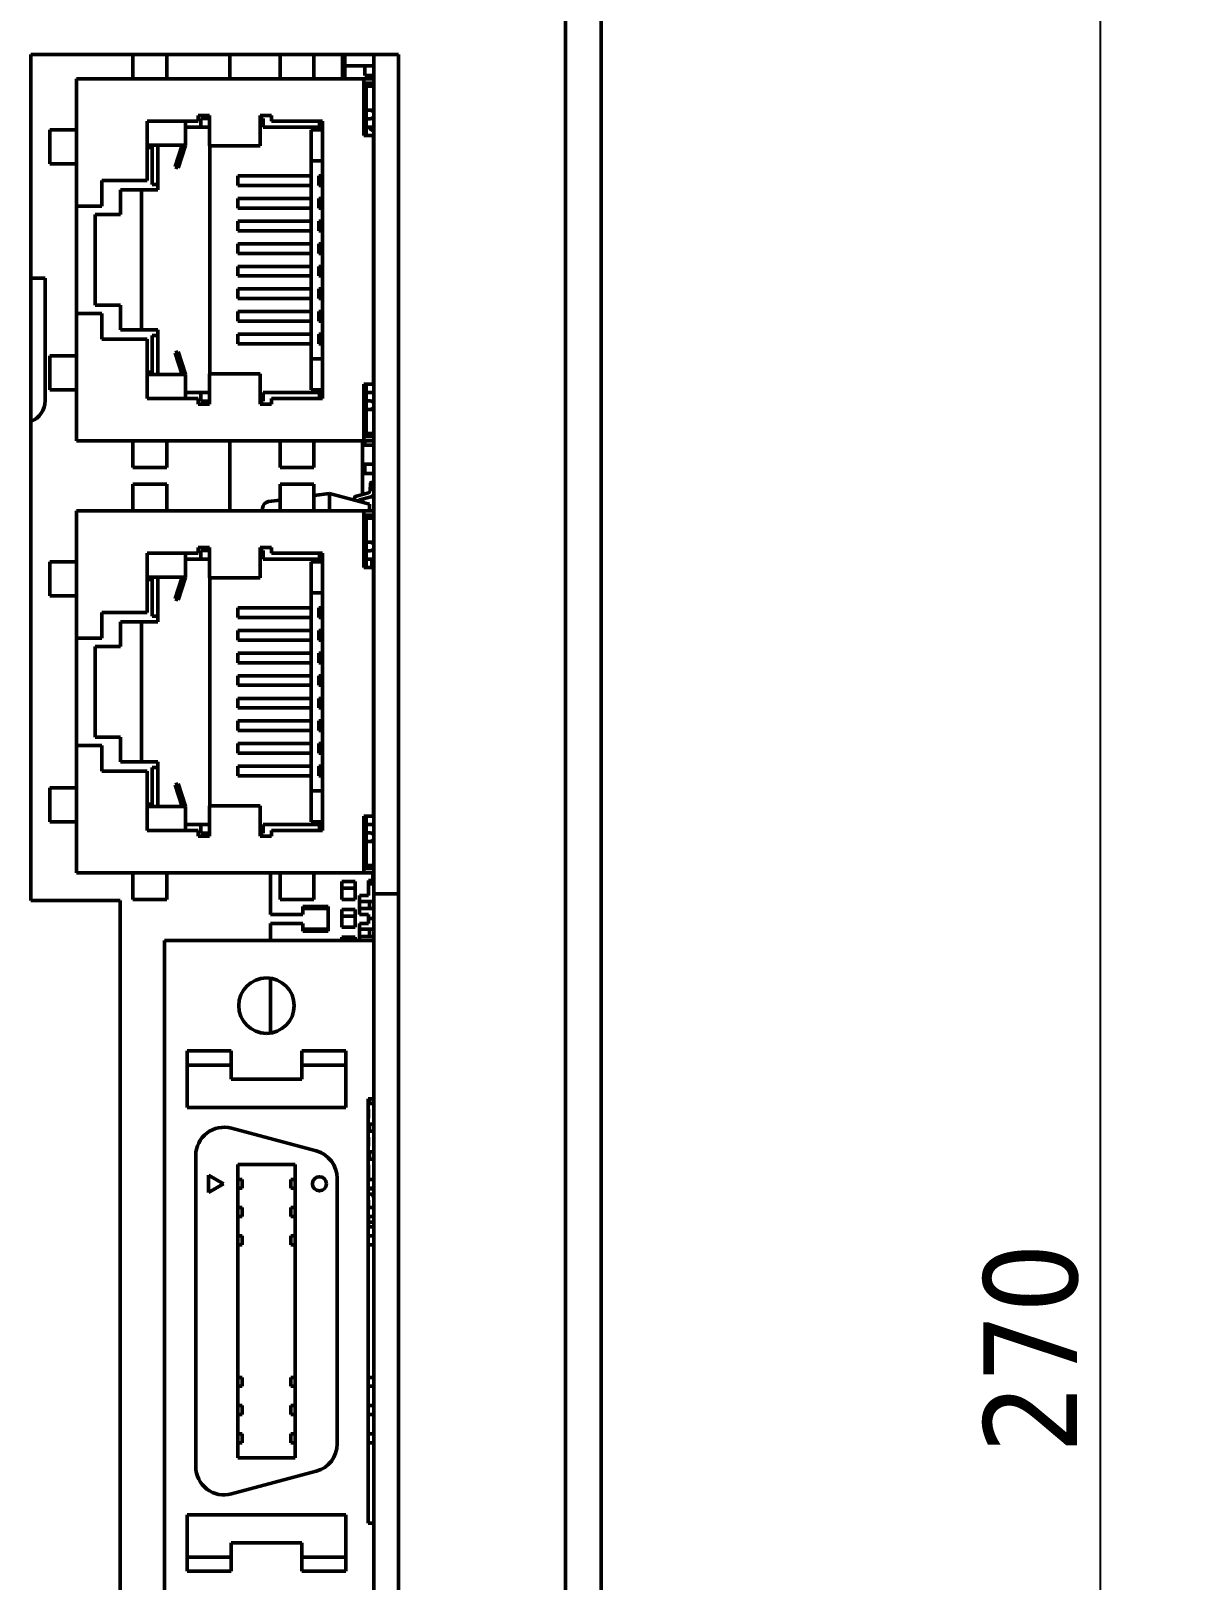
# Model space of a CAD drawing. Header units: millimetres. Extents: x 2121 to 4904, y 892 to 1933.
# Drawn here: x 2433.6 to 2511.3, y 1474.2 to 1578.5 of the extents above; entities that cross this region are included whole.
import ezdxf

# ---------------------------------------------------------------- set-up
doc = ezdxf.new("R2010")
doc.units = ezdxf.units.MM
doc.header["$LTSCALE"] = 1.8
doc.layers.add('외형선(ISO)', color=7, linetype='Continuous', lineweight=50)
doc.layers.add('치수(ISO)', color=7, linetype='Continuous', lineweight=25)
doc.styles.add('주 텍스트 (ISO)', font='')
doc.styles.get('주 텍스트 (ISO)').set_extended_font_data('Tahoma')
doc.dimstyles.new('기본값 (ISO)', dxfattribs={"dimscale": 1.8, "dimtxt": 3.5, "dimasz": 2.5, "dimexe": 3.175, "dimexo": 0, "dimgap": 0.762, "dimtad": 1, "dimrnd": 1e-08, "dimzin": 0, "dimtxsty": '주 텍스트 (ISO)', "dimcen": 0.09, "dimdle": 10, "dimclrd": 256, "dimclre": 256, "dimclrt": 256, "dimazin": 0, "dimtfac": 1.001486, "dimtmove": 0, "dimatfit": 3, "dimfxl": 1, "dimtolj": 1, "dimtzin": 0, "dimlwd": -1, "dimlwe": -1, "dimarcsym": 0})

# ---------------------------------------------------------------- blocks, each defined once
blk = doc.blocks.new('*D720')
at = {"layer": 'Defpoints', "color": 0}
for p in [(2453.26, 1692.28), (2453.26, 1287.28), (2505.62, 1287.28)]:
    blk.add_point(p, dxfattribs=at)
at = {"layer": '치수(ISO)', "color": 7}
for p, q in [((2453.26, 1692.28), (2511.33, 1692.28)), ((2505.62, 1687.78), (2505.62, 1291.78)), ((2453.26, 1287.28), (2511.33, 1287.28))]:
    blk.add_line(p, q, dxfattribs=at)
for points in [[(2506.37, 1687.78), (2504.87, 1687.78), (2505.62, 1692.28)], [(2504.87, 1291.78), (2506.37, 1291.78), (2505.62, 1287.28)]]:
    blk.add_solid(points, dxfattribs=at)
at = {"layer": '치수(ISO)', "color": 7, "insert": (2500.97, 1489.78), "char_height": 6.3, "attachment_point": 5, "rotation": 90, "style": '주 텍스트 (ISO)'}
blk.add_mtext('\\A1;270', dxfattribs=at)

msp = doc.modelspace()

# ---------------------------------------------------------------- linework, layer by layer
at = {"layer": '외형선(ISO)', "color": 7}
for p, q in [((2469.609, 1667.533), (2469.609, 1369.783)), ((2472.009, 1667.533), (2472.009, 1369.783)), ((2433.609, 1519.933), (2433.609, 1576.933)), ((2433.609, 1576.933), (2458.359, 1576.933)), ((2440.478, 1576.933), (2440.478, 1576.481)), ((2442.764, 1576.933), (2442.764, 1576.481)), ((2446.994, 1575.283), (2446.994, 1576.933)), ((2450.384, 1576.933), (2450.384, 1576.481)), ((2452.67, 1576.933), (2452.67, 1576.481)), ((2454.594, 1576.933), (2454.594, 1575.283)), ((2454.744, 1576.558), (2454.744, 1576.933)), ((2456.709, 1576.933), (2456.709, 1521.883)), ((2458.359, 1576.933), (2458.359, 1417.933)), ((2440.478, 1576.481), (2440.478, 1575.738)), ((2440.478, 1575.283), (2440.478, 1575.738)), ((2442.764, 1576.481), (2442.764, 1575.738)), ((2442.764, 1575.283), (2442.764, 1575.738)), ((2450.384, 1576.481), (2450.384, 1575.738)), ((2450.384, 1575.283), (2450.384, 1575.738)), ((2452.67, 1576.481), (2452.67, 1575.738)), ((2452.67, 1575.283), (2452.67, 1575.738)), ((2454.744, 1576.168), (2454.744, 1576.558)), ((2456.094, 1576.168), (2454.744, 1576.168)), ((2454.744, 1575.283), (2454.744, 1576.168)), ((2456.094, 1576.168), (2456.709, 1576.168)), ((2456.094, 1576.168), (2456.094, 1576.168)), ((2456.094, 1575.508), (2456.094, 1576.168)), ((2436.668, 1575.283), (2456.023, 1575.283)), ((2436.668, 1566.71), (2436.668, 1575.283)), ((2456.023, 1575.283), (2456.709, 1575.283)), ((2456.023, 1575.283), (2456.023, 1571.473)), ((2456.023, 1574.989), (2456.709, 1574.989)), ((2456.023, 1574.902), (2456.176, 1574.902)), ((2456.094, 1575.508), (2456.709, 1575.508)), ((2456.176, 1574.902), (2456.176, 1572.025)), ((2456.709, 1574.787), (2456.176, 1574.787)), ((2456.416, 1574.989), (2456.416, 1574.787)), ((2456.694, 1575.508), (2456.694, 1575.283)), ((2444.86, 1572.806), (2444.86, 1572.425)), ((2445.622, 1572.806), (2444.86, 1572.806)), ((2445.622, 1572.616), (2445.05, 1572.616)), ((2445.05, 1572.616), (2445.05, 1572.025)), ((2445.622, 1572.425), (2445.622, 1572.806)), ((2449.051, 1572.425), (2449.051, 1572.806)), ((2449.813, 1572.806), (2449.051, 1572.806)), ((2449.241, 1572.616), (2449.051, 1572.616)), ((2449.241, 1572.025), (2449.241, 1572.616)), ((2449.813, 1572.425), (2449.813, 1572.806)), ((2456.461, 1573.168), (2456.176, 1573.168)), ((2456.176, 1572.597), (2456.461, 1572.597)), ((2456.709, 1573.168), (2456.461, 1573.168)), ((2435.47, 1571.854), (2434.878, 1571.854)), ((2434.878, 1569.568), (2434.878, 1571.854)), ((2436.213, 1571.854), (2435.47, 1571.854)), ((2436.213, 1571.854), (2436.668, 1571.854)), ((2441.431, 1572.425), (2441.431, 1568.425)), ((2444.86, 1572.425), (2441.431, 1572.425)), ((2444.022, 1572.025), (2444.022, 1572.425)), ((2445.05, 1572.025), (2444.022, 1572.025)), ((2444.022, 1570.806), (2444.022, 1572.025)), ((2445.622, 1572.025), (2445.05, 1572.025)), ((2445.622, 1572.425), (2445.622, 1571.989)), ((2445.622, 1570.946), (2445.622, 1571.989)), ((2449.051, 1572.425), (2449.051, 1571.989)), ((2449.051, 1570.946), (2449.051, 1571.989)), ((2453.051, 1572.025), (2449.241, 1572.025)), ((2453.242, 1572.425), (2449.813, 1572.425)), ((2453.242, 1571.854), (2452.48, 1571.854)), ((2452.48, 1571.854), (2452.48, 1569.758)), ((2453.051, 1572.025), (2453.051, 1572.425)), ((2453.051, 1572.025), (2453.242, 1572.025)), ((2453.242, 1553.756), (2453.242, 1572.425)), ((2456.023, 1572.025), (2456.176, 1572.025)), ((2456.099, 1571.854), (2456.023, 1571.854)), ((2456.671, 1571.473), (2456.023, 1571.473)), ((2456.099, 1571.473), (2456.099, 1571.854)), ((2456.176, 1571.473), (2456.176, 1572.025)), ((2456.709, 1572.025), (2456.176, 1572.025)), ((2456.671, 1554.709), (2456.671, 1571.473)), ((2442.057, 1570.806), (2441.431, 1570.806)), ((2441.774, 1570.654), (2441.431, 1570.654)), ((2441.774, 1570.806), (2441.774, 1570.654)), ((2441.774, 1570.654), (2441.774, 1568.177)), ((2442.057, 1570.806), (2444.022, 1570.806)), ((2442.155, 1570.806), (2442.155, 1568.177)), ((2443.32, 1569.349), (2443.793, 1570.806)), ((2444.022, 1570.806), (2443.526, 1569.282)), ((2445.622, 1570.946), (2445.622, 1570.768)), ((2449.051, 1570.768), (2445.622, 1570.768)), ((2445.66, 1555.414), (2445.66, 1570.768)), ((2449.051, 1570.946), (2449.051, 1570.768)), ((2435.47, 1569.568), (2434.878, 1569.568)), ((2436.213, 1569.568), (2435.47, 1569.568)), ((2436.213, 1569.568), (2436.668, 1569.568)), ((2452.48, 1569.758), (2453.242, 1569.758)), ((2452.48, 1556.423), (2452.48, 1569.758)), ((2438.383, 1568.425), (2438.383, 1566.71)), ((2441.431, 1568.425), (2438.383, 1568.425)), ((2443.526, 1569.282), (2443.32, 1569.349)), ((2447.547, 1568.101), (2447.547, 1568.749)), ((2447.547, 1568.749), (2452.48, 1568.749)), ((2452.994, 1568.101), (2452.994, 1568.749)), ((2453.242, 1568.749), (2452.994, 1568.749)), ((2456.709, 1568.73), (2456.671, 1568.73)), ((2439.64, 1567.815), (2439.64, 1566.139)), ((2439.64, 1567.815), (2442.155, 1567.815)), ((2441.05, 1558.366), (2441.05, 1567.815)), ((2441.774, 1568.177), (2442.155, 1568.177)), ((2442.155, 1567.815), (2442.155, 1568.177)), ((2447.547, 1568.101), (2452.48, 1568.101)), ((2453.242, 1568.101), (2452.994, 1568.101)), ((2456.709, 1568.082), (2456.671, 1568.082)), ((2436.668, 1559.471), (2436.668, 1566.71)), ((2436.668, 1566.71), (2438.383, 1566.71)), ((2447.547, 1566.577), (2447.547, 1567.225)), ((2447.547, 1567.225), (2452.48, 1567.225)), ((2447.547, 1566.577), (2452.48, 1566.577)), ((2452.994, 1566.577), (2452.994, 1567.225)), ((2453.242, 1567.225), (2452.994, 1567.225)), ((2453.242, 1566.577), (2452.994, 1566.577)), ((2456.709, 1567.206), (2456.671, 1567.206)), ((2456.709, 1566.558), (2456.671, 1566.558)), ((2437.926, 1566.139), (2437.926, 1560.043)), ((2439.64, 1566.139), (2437.926, 1566.139)), ((2447.547, 1565.053), (2447.547, 1565.701)), ((2447.547, 1565.701), (2452.48, 1565.701)), ((2452.994, 1565.053), (2452.994, 1565.701)), ((2453.242, 1565.701), (2452.994, 1565.701)), ((2456.709, 1565.682), (2456.671, 1565.682)), ((2447.547, 1565.053), (2452.48, 1565.053)), ((2447.547, 1563.529), (2447.547, 1564.177)), ((2447.547, 1564.177), (2452.48, 1564.177)), ((2453.242, 1565.053), (2452.994, 1565.053)), ((2452.994, 1563.529), (2452.994, 1564.177)), ((2453.242, 1564.177), (2452.994, 1564.177)), ((2456.709, 1565.034), (2456.671, 1565.034)), ((2447.547, 1563.529), (2452.48, 1563.529)), ((2453.242, 1563.529), (2452.994, 1563.529)), ((2456.709, 1564.158), (2456.671, 1564.158)), ((2456.709, 1563.51), (2456.671, 1563.51)), ((2447.547, 1562.005), (2447.547, 1562.653)), ((2447.547, 1562.653), (2452.48, 1562.653)), ((2452.994, 1562.005), (2452.994, 1562.653)), ((2453.242, 1562.653), (2452.994, 1562.653)), ((2456.709, 1562.634), (2456.671, 1562.634)), ((2433.609, 1561.858), (2434.569, 1561.858)), ((2434.569, 1553.608), (2434.569, 1561.858)), ((2447.547, 1562.005), (2452.48, 1562.005)), ((2447.547, 1560.481), (2447.547, 1561.129)), ((2447.547, 1561.129), (2452.48, 1561.129)), ((2453.242, 1562.005), (2452.994, 1562.005)), ((2452.994, 1560.481), (2452.994, 1561.129)), ((2453.242, 1561.129), (2452.994, 1561.129)), ((2456.709, 1561.986), (2456.671, 1561.986)), ((2456.709, 1561.11), (2456.671, 1561.11)), ((2437.926, 1560.043), (2439.64, 1560.043)), ((2439.64, 1560.043), (2439.64, 1558.366)), ((2447.547, 1560.481), (2452.48, 1560.481)), ((2453.242, 1560.481), (2452.994, 1560.481)), ((2456.709, 1560.462), (2456.671, 1560.462)), ((2436.668, 1559.471), (2438.383, 1559.471)), ((2436.668, 1550.899), (2436.668, 1559.471)), ((2438.383, 1559.471), (2438.383, 1557.757)), ((2447.547, 1558.957), (2447.547, 1559.605)), ((2447.547, 1559.605), (2452.48, 1559.605)), ((2447.547, 1558.957), (2452.48, 1558.957)), ((2452.994, 1558.957), (2452.994, 1559.605)), ((2453.242, 1559.605), (2452.994, 1559.605)), ((2453.242, 1558.957), (2452.994, 1558.957)), ((2456.709, 1559.586), (2456.671, 1559.586)), ((2442.155, 1558.366), (2439.64, 1558.366)), ((2441.774, 1555.528), (2441.774, 1558.004)), ((2442.155, 1558.004), (2441.774, 1558.004)), ((2442.155, 1558.004), (2442.155, 1558.366)), ((2442.155, 1558.004), (2442.155, 1555.376)), ((2447.547, 1557.433), (2447.547, 1558.081)), ((2447.547, 1558.081), (2452.48, 1558.081)), ((2452.994, 1557.433), (2452.994, 1558.081)), ((2453.242, 1558.081), (2452.994, 1558.081)), ((2456.709, 1558.938), (2456.671, 1558.938)), ((2456.709, 1558.062), (2456.671, 1558.062)), ((2438.383, 1557.757), (2441.431, 1557.757)), ((2441.431, 1557.757), (2441.431, 1553.756)), ((2443.32, 1556.832), (2443.526, 1556.9)), ((2443.526, 1556.9), (2444.022, 1555.376)), ((2447.547, 1557.433), (2452.48, 1557.433)), ((2453.242, 1557.433), (2452.994, 1557.433)), ((2456.709, 1557.414), (2456.671, 1557.414)), ((2435.47, 1556.614), (2434.878, 1556.614)), ((2434.878, 1554.328), (2434.878, 1556.614)), ((2436.213, 1556.614), (2435.47, 1556.614)), ((2436.213, 1556.614), (2436.668, 1556.614)), ((2443.793, 1555.376), (2443.32, 1556.832)), ((2452.48, 1556.423), (2453.242, 1556.423)), ((2452.48, 1556.423), (2452.48, 1554.328)), ((2441.774, 1555.528), (2441.431, 1555.528)), ((2442.057, 1555.376), (2441.431, 1555.376)), ((2441.774, 1555.376), (2441.774, 1555.528)), ((2442.057, 1555.376), (2444.022, 1555.376)), ((2444.022, 1555.376), (2444.022, 1554.156)), ((2445.622, 1555.414), (2445.622, 1555.235)), ((2449.051, 1555.414), (2445.622, 1555.414)), ((2445.622, 1554.193), (2445.622, 1555.235)), ((2449.051, 1555.414), (2449.051, 1555.235)), ((2449.051, 1554.193), (2449.051, 1555.235)), ((2435.47, 1554.328), (2434.878, 1554.328)), ((2436.213, 1554.328), (2435.47, 1554.328)), ((2436.213, 1554.328), (2436.668, 1554.328)), ((2441.431, 1553.756), (2444.86, 1553.756)), ((2444.022, 1554.156), (2445.05, 1554.156)), ((2444.022, 1553.756), (2444.022, 1554.156)), ((2444.86, 1553.756), (2444.86, 1553.375)), ((2445.05, 1554.156), (2445.05, 1553.566)), ((2445.622, 1554.156), (2445.05, 1554.156)), ((2445.622, 1554.193), (2445.622, 1553.756)), ((2445.622, 1553.375), (2445.622, 1553.756)), ((2449.051, 1554.193), (2449.051, 1553.756)), ((2449.051, 1553.375), (2449.051, 1553.756)), ((2453.051, 1554.156), (2449.241, 1554.156)), ((2449.241, 1553.566), (2449.241, 1554.156)), ((2449.813, 1553.756), (2453.242, 1553.756)), ((2449.813, 1553.375), (2449.813, 1553.756)), ((2452.48, 1554.328), (2453.128, 1554.328)), ((2453.051, 1554.156), (2453.128, 1554.156)), ((2453.051, 1553.756), (2453.051, 1554.156)), ((2453.128, 1554.328), (2453.128, 1553.756)), ((2456.023, 1550.899), (2456.023, 1554.709)), ((2456.671, 1554.709), (2456.023, 1554.709)), ((2456.023, 1554.328), (2456.099, 1554.328)), ((2456.023, 1554.156), (2456.176, 1554.156)), ((2456.099, 1554.328), (2456.099, 1554.709)), ((2456.176, 1554.156), (2456.176, 1554.709)), ((2456.176, 1554.156), (2456.176, 1551.28)), ((2456.709, 1554.156), (2456.176, 1554.156)), ((2444.86, 1553.375), (2445.622, 1553.375)), ((2445.05, 1553.566), (2445.622, 1553.566)), ((2449.051, 1553.566), (2449.241, 1553.566)), ((2449.051, 1553.375), (2449.813, 1553.375)), ((2456.461, 1553.585), (2456.176, 1553.585)), ((2456.176, 1553.013), (2456.461, 1553.013)), ((2456.709, 1553.013), (2456.461, 1553.013)), ((2436.668, 1550.899), (2456.023, 1550.899)), ((2440.478, 1550.443), (2440.478, 1550.899)), ((2442.764, 1550.443), (2442.764, 1550.899)), ((2446.994, 1546.183), (2446.994, 1550.899)), ((2450.384, 1550.443), (2450.384, 1550.899)), ((2452.67, 1550.443), (2452.67, 1550.899)), ((2455.947, 1550.899), (2455.947, 1547.287)), ((2456.099, 1550.612), (2455.947, 1550.612)), ((2456.023, 1551.28), (2456.176, 1551.28)), ((2456.023, 1551.222), (2456.099, 1551.222)), ((2456.709, 1551.192), (2456.023, 1551.192)), ((2456.709, 1550.899), (2456.023, 1550.899)), ((2456.099, 1551.222), (2456.416, 1551.222)), ((2456.099, 1551.222), (2456.099, 1551.192)), ((2456.099, 1550.899), (2456.099, 1550.612)), ((2456.099, 1550.612), (2456.709, 1550.612)), ((2456.709, 1551.394), (2456.176, 1551.394)), ((2456.416, 1551.394), (2456.416, 1551.192)), ((2440.478, 1550.443), (2440.478, 1549.7)), ((2440.478, 1549.7), (2440.478, 1549.108)), ((2442.764, 1550.443), (2442.764, 1549.7)), ((2442.764, 1549.7), (2442.764, 1549.108)), ((2450.384, 1550.443), (2450.384, 1549.7)), ((2450.384, 1549.7), (2450.384, 1549.108)), ((2452.67, 1550.443), (2452.67, 1549.7)), ((2452.67, 1549.7), (2452.67, 1549.108)), ((2442.764, 1549.108), (2440.478, 1549.108)), ((2452.67, 1549.108), (2450.384, 1549.108)), ((2455.947, 1549.317), (2456.099, 1549.317)), ((2456.099, 1548.707), (2455.947, 1548.707)), ((2456.099, 1549.317), (2456.709, 1549.317)), ((2456.099, 1549.317), (2456.099, 1548.707)), ((2456.099, 1548.707), (2456.709, 1548.707)), ((2440.478, 1547.973), (2440.478, 1547.381)), ((2442.764, 1547.973), (2440.478, 1547.973)), ((2442.764, 1547.973), (2442.764, 1547.381)), ((2450.384, 1547.973), (2450.384, 1547.381)), ((2452.67, 1547.973), (2450.384, 1547.973)), ((2452.67, 1547.973), (2452.67, 1547.381)), ((2456.483, 1548.074), (2456.449, 1547.529)), ((2456.709, 1548.088), (2456.498, 1548.088)), ((2440.478, 1547.381), (2440.478, 1546.638)), ((2440.478, 1546.183), (2440.478, 1546.638)), ((2442.764, 1547.381), (2442.764, 1546.638)), ((2442.764, 1546.183), (2442.764, 1546.638)), ((2449.6, 1546.804), (2450.384, 1546.908)), ((2450.384, 1547.381), (2450.384, 1546.638)), ((2450.384, 1546.183), (2450.384, 1546.638)), ((2452.67, 1547.381), (2452.67, 1546.638)), ((2452.67, 1547.209), (2453.709, 1547.345)), ((2452.67, 1546.183), (2452.67, 1546.638)), ((2453.709, 1546.183), (2453.709, 1547.345)), ((2456.409, 1546.622), (2453.709, 1547.345)), ((2456.339, 1547.393), (2455.543, 1547.178)), ((2455.732, 1546.919), (2456.521, 1547.132)), ((2455.947, 1546.977), (2455.947, 1546.746)), ((2456.409, 1546.183), (2456.409, 1546.622)), ((2436.668, 1546.183), (2456.023, 1546.183)), ((2436.668, 1537.61), (2436.668, 1546.183)), ((2449.209, 1546.183), (2449.209, 1546.358)), ((2456.023, 1546.183), (2456.709, 1546.183)), ((2456.023, 1546.183), (2456.023, 1542.373)), ((2456.023, 1545.889), (2456.709, 1545.889)), ((2456.023, 1545.802), (2456.176, 1545.802)), ((2456.176, 1545.802), (2456.176, 1542.925)), ((2456.709, 1545.687), (2456.176, 1545.687)), ((2456.409, 1545.687), (2456.409, 1545.889)), ((2456.416, 1545.889), (2456.416, 1545.687)), ((2441.431, 1543.325), (2441.431, 1539.325)), ((2444.86, 1543.325), (2441.431, 1543.325)), ((2444.022, 1542.925), (2444.022, 1543.325)), ((2444.86, 1543.706), (2444.86, 1543.325)), ((2445.622, 1543.706), (2444.86, 1543.706)), ((2445.622, 1543.516), (2445.05, 1543.516)), ((2445.05, 1543.516), (2445.05, 1542.925)), ((2445.622, 1543.325), (2445.622, 1543.706)), ((2445.622, 1543.325), (2445.622, 1542.889)), ((2449.051, 1543.325), (2449.051, 1543.706)), ((2449.813, 1543.706), (2449.051, 1543.706)), ((2449.241, 1543.516), (2449.051, 1543.516)), ((2449.051, 1543.325), (2449.051, 1542.889)), ((2449.241, 1542.925), (2449.241, 1543.516)), ((2449.813, 1543.325), (2449.813, 1543.706)), ((2453.242, 1543.325), (2449.813, 1543.325)), ((2453.051, 1542.925), (2453.051, 1543.325)), ((2453.242, 1524.656), (2453.242, 1543.325)), ((2456.461, 1544.068), (2456.176, 1544.068)), ((2456.176, 1543.497), (2456.461, 1543.497)), ((2456.709, 1544.068), (2456.461, 1544.068)), ((2435.47, 1542.754), (2434.878, 1542.754)), ((2434.878, 1540.468), (2434.878, 1542.754)), ((2436.213, 1542.754), (2435.47, 1542.754)), ((2436.213, 1542.754), (2436.668, 1542.754)), ((2445.05, 1542.925), (2444.022, 1542.925)), ((2444.022, 1541.706), (2444.022, 1542.925)), ((2445.622, 1542.925), (2445.05, 1542.925)), ((2445.622, 1541.846), (2445.622, 1542.889)), ((2449.051, 1541.846), (2449.051, 1542.889)), ((2453.051, 1542.925), (2449.241, 1542.925)), ((2453.242, 1542.754), (2452.48, 1542.754)), ((2452.48, 1542.754), (2452.48, 1540.658)), ((2453.051, 1542.925), (2453.242, 1542.925)), ((2456.023, 1542.925), (2456.176, 1542.925)), ((2456.099, 1542.754), (2456.023, 1542.754)), ((2456.671, 1542.373), (2456.023, 1542.373)), ((2456.099, 1542.373), (2456.099, 1542.754)), ((2456.176, 1542.373), (2456.176, 1542.925)), ((2456.709, 1542.925), (2456.176, 1542.925)), ((2456.559, 1542.925), (2456.559, 1542.373)), ((2456.671, 1525.609), (2456.671, 1542.373)), ((2442.057, 1541.706), (2441.431, 1541.706)), ((2441.774, 1541.554), (2441.431, 1541.554)), ((2441.774, 1541.706), (2441.774, 1541.554)), ((2441.774, 1541.554), (2441.774, 1539.077)), ((2442.057, 1541.706), (2444.022, 1541.706)), ((2442.155, 1541.706), (2442.155, 1539.077)), ((2443.32, 1540.249), (2443.793, 1541.706)), ((2444.022, 1541.706), (2443.526, 1540.182)), ((2445.622, 1541.846), (2445.622, 1541.668)), ((2449.051, 1541.668), (2445.622, 1541.668)), ((2445.66, 1526.314), (2445.66, 1541.668)), ((2449.051, 1541.846), (2449.051, 1541.668)), ((2456.671, 1542.238), (2456.709, 1542.238)), ((2435.47, 1540.468), (2434.878, 1540.468)), ((2436.213, 1540.468), (2435.47, 1540.468)), ((2436.213, 1540.468), (2436.668, 1540.468)), ((2443.526, 1540.182), (2443.32, 1540.249)), ((2452.48, 1540.658), (2453.242, 1540.658)), ((2452.48, 1527.323), (2452.48, 1540.658)), ((2456.671, 1541.023), (2456.709, 1541.023)), ((2456.671, 1540.333), (2456.709, 1540.333)), ((2438.383, 1539.325), (2438.383, 1537.61)), ((2441.431, 1539.325), (2438.383, 1539.325)), ((2447.547, 1539.001), (2447.547, 1539.649)), ((2447.547, 1539.649), (2452.48, 1539.649)), ((2452.994, 1539.001), (2452.994, 1539.649)), ((2453.242, 1539.649), (2452.994, 1539.649)), ((2456.709, 1539.63), (2456.671, 1539.63)), ((2439.64, 1538.715), (2439.64, 1537.039)), ((2439.64, 1538.715), (2442.155, 1538.715)), ((2441.05, 1529.266), (2441.05, 1538.715)), ((2441.774, 1539.077), (2442.155, 1539.077)), ((2442.155, 1538.715), (2442.155, 1539.077)), ((2447.547, 1539.001), (2452.48, 1539.001)), ((2447.547, 1537.477), (2447.547, 1538.125)), ((2447.547, 1538.125), (2452.48, 1538.125)), ((2453.242, 1539.001), (2452.994, 1539.001)), ((2452.994, 1537.477), (2452.994, 1538.125)), ((2453.242, 1538.125), (2452.994, 1538.125)), ((2456.709, 1538.982), (2456.671, 1538.982)), ((2456.671, 1538.428), (2456.709, 1538.428)), ((2456.709, 1538.106), (2456.671, 1538.106)), ((2436.668, 1530.371), (2436.668, 1537.61)), ((2436.668, 1537.61), (2438.383, 1537.61)), ((2437.926, 1537.039), (2437.926, 1530.943)), ((2439.64, 1537.039), (2437.926, 1537.039)), ((2447.547, 1537.477), (2452.48, 1537.477)), ((2453.242, 1537.477), (2452.994, 1537.477)), ((2456.709, 1537.458), (2456.671, 1537.458)), ((2456.671, 1537.213), (2456.709, 1537.213)), ((2447.547, 1535.953), (2447.547, 1536.601)), ((2447.547, 1536.601), (2452.48, 1536.601)), ((2452.994, 1535.953), (2452.994, 1536.601)), ((2453.242, 1536.601), (2452.994, 1536.601)), ((2456.709, 1536.582), (2456.671, 1536.582)), ((2447.547, 1535.953), (2452.48, 1535.953)), ((2447.547, 1534.429), (2447.547, 1535.077)), ((2447.547, 1535.077), (2452.48, 1535.077)), ((2453.242, 1535.953), (2452.994, 1535.953)), ((2452.994, 1534.429), (2452.994, 1535.077)), ((2453.242, 1535.077), (2452.994, 1535.077)), ((2456.709, 1535.934), (2456.671, 1535.934)), ((2456.671, 1535.308), (2456.709, 1535.308)), ((2456.709, 1535.058), (2456.671, 1535.058)), ((2447.547, 1534.429), (2452.48, 1534.429)), ((2453.242, 1534.429), (2452.994, 1534.429)), ((2456.709, 1534.41), (2456.671, 1534.41)), ((2447.547, 1532.905), (2447.547, 1533.553)), ((2447.547, 1533.553), (2452.48, 1533.553)), ((2447.547, 1532.905), (2452.48, 1532.905)), ((2452.994, 1532.905), (2452.994, 1533.553)), ((2453.242, 1533.553), (2452.994, 1533.553)), ((2453.242, 1532.905), (2452.994, 1532.905)), ((2456.709, 1533.534), (2456.671, 1533.534)), ((2456.709, 1532.886), (2456.671, 1532.886)), ((2447.547, 1531.381), (2447.547, 1532.029)), ((2447.547, 1532.029), (2452.48, 1532.029)), ((2452.994, 1531.381), (2452.994, 1532.029)), ((2453.242, 1532.029), (2452.994, 1532.029)), ((2456.671, 1532.713), (2456.709, 1532.713)), ((2456.709, 1532.01), (2456.671, 1532.01)), ((2437.926, 1530.943), (2439.64, 1530.943)), ((2439.64, 1530.943), (2439.64, 1529.266)), ((2447.547, 1531.381), (2452.48, 1531.381)), ((2453.242, 1531.381), (2452.994, 1531.381)), ((2456.709, 1531.362), (2456.671, 1531.362)), ((2456.671, 1530.808), (2456.709, 1530.808)), ((2436.668, 1530.371), (2438.383, 1530.371)), ((2436.668, 1521.799), (2436.668, 1530.371)), ((2438.383, 1530.371), (2438.383, 1528.657)), ((2447.547, 1529.857), (2447.547, 1530.505)), ((2447.547, 1530.505), (2452.48, 1530.505)), ((2447.547, 1529.857), (2452.48, 1529.857)), ((2452.994, 1529.857), (2452.994, 1530.505)), ((2453.242, 1530.505), (2452.994, 1530.505)), ((2453.242, 1529.857), (2452.994, 1529.857)), ((2456.709, 1530.486), (2456.671, 1530.486)), ((2456.709, 1529.838), (2456.671, 1529.838)), ((2442.155, 1529.266), (2439.64, 1529.266)), ((2441.774, 1526.428), (2441.774, 1528.904)), ((2442.155, 1528.904), (2441.774, 1528.904)), ((2442.155, 1528.904), (2442.155, 1529.266)), ((2442.155, 1528.904), (2442.155, 1526.276)), ((2447.547, 1528.333), (2447.547, 1528.981)), ((2447.547, 1528.981), (2452.48, 1528.981)), ((2452.994, 1528.333), (2452.994, 1528.981)), ((2453.242, 1528.981), (2452.994, 1528.981)), ((2456.709, 1528.962), (2456.671, 1528.962)), ((2438.383, 1528.657), (2441.431, 1528.657)), ((2441.431, 1528.657), (2441.431, 1524.656)), ((2443.32, 1527.732), (2443.526, 1527.8)), ((2443.793, 1526.276), (2443.32, 1527.732)), ((2443.526, 1527.8), (2444.022, 1526.276)), ((2447.547, 1528.333), (2452.48, 1528.333)), ((2453.242, 1528.333), (2452.994, 1528.333)), ((2456.709, 1528.314), (2456.671, 1528.314)), ((2435.47, 1527.514), (2434.878, 1527.514)), ((2434.878, 1525.228), (2434.878, 1527.514)), ((2436.213, 1527.514), (2435.47, 1527.514)), ((2436.213, 1527.514), (2436.668, 1527.514)), ((2452.48, 1527.323), (2453.242, 1527.323)), ((2452.48, 1527.323), (2452.48, 1525.228)), ((2441.774, 1526.428), (2441.431, 1526.428)), ((2442.057, 1526.276), (2441.431, 1526.276)), ((2441.774, 1526.276), (2441.774, 1526.428)), ((2442.057, 1526.276), (2444.022, 1526.276)), ((2444.022, 1526.276), (2444.022, 1525.056)), ((2445.622, 1526.314), (2445.622, 1526.135)), ((2449.051, 1526.314), (2445.622, 1526.314)), ((2445.622, 1525.093), (2445.622, 1526.135)), ((2449.051, 1526.314), (2449.051, 1526.135)), ((2449.051, 1525.093), (2449.051, 1526.135)), ((2456.023, 1521.799), (2456.023, 1525.609)), ((2456.671, 1525.609), (2456.023, 1525.609)), ((2456.099, 1525.228), (2456.099, 1525.609)), ((2456.176, 1525.056), (2456.176, 1525.609)), ((2435.47, 1525.228), (2434.878, 1525.228)), ((2436.213, 1525.228), (2435.47, 1525.228)), ((2436.213, 1525.228), (2436.668, 1525.228)), ((2441.431, 1524.656), (2444.86, 1524.656)), ((2444.022, 1525.056), (2445.05, 1525.056)), ((2444.022, 1524.656), (2444.022, 1525.056)), ((2444.86, 1524.656), (2444.86, 1524.275)), ((2445.05, 1525.056), (2445.05, 1524.466)), ((2445.622, 1525.056), (2445.05, 1525.056)), ((2445.622, 1525.093), (2445.622, 1524.656)), ((2445.622, 1524.275), (2445.622, 1524.656)), ((2449.051, 1525.093), (2449.051, 1524.656)), ((2449.051, 1524.275), (2449.051, 1524.656)), ((2453.051, 1525.056), (2449.241, 1525.056)), ((2449.241, 1524.466), (2449.241, 1525.056)), ((2449.813, 1524.656), (2453.242, 1524.656)), ((2449.813, 1524.275), (2449.813, 1524.656)), ((2452.48, 1525.228), (2453.128, 1525.228)), ((2453.051, 1525.056), (2453.128, 1525.056)), ((2453.051, 1524.656), (2453.051, 1525.056)), ((2453.128, 1525.228), (2453.128, 1524.656)), ((2456.023, 1525.228), (2456.099, 1525.228)), ((2456.023, 1525.056), (2456.176, 1525.056)), ((2456.176, 1525.056), (2456.176, 1522.18)), ((2456.709, 1525.056), (2456.176, 1525.056)), ((2444.86, 1524.275), (2445.622, 1524.275)), ((2445.05, 1524.466), (2445.622, 1524.466)), ((2449.051, 1524.466), (2449.241, 1524.466)), ((2449.051, 1524.275), (2449.813, 1524.275)), ((2456.461, 1524.485), (2456.176, 1524.485)), ((2456.176, 1523.913), (2456.461, 1523.913)), ((2456.709, 1523.913), (2456.461, 1523.913)), ((2436.668, 1521.799), (2456.023, 1521.799)), ((2440.478, 1521.343), (2440.478, 1521.799)), ((2442.764, 1521.343), (2442.764, 1521.799)), ((2449.734, 1518.995), (2449.734, 1521.799)), ((2450.384, 1521.343), (2450.384, 1521.799)), ((2452.67, 1521.343), (2452.67, 1521.799)), ((2456.023, 1522.18), (2456.176, 1522.18)), ((2456.05, 1522.092), (2456.023, 1522.119)), ((2456.709, 1522.092), (2456.023, 1522.092)), ((2456.709, 1521.799), (2456.023, 1521.799)), ((2456.709, 1522.294), (2456.176, 1522.294)), ((2456.176, 1522.213), (2456.259, 1522.213)), ((2456.259, 1522.092), (2456.259, 1522.213)), ((2456.259, 1522.213), (2456.409, 1522.213)), ((2456.416, 1522.294), (2456.416, 1522.092)), ((2456.634, 1521.283), (2456.634, 1521.799)), ((2456.709, 1520.383), (2456.709, 1521.883)), ((2440.478, 1521.343), (2440.478, 1520.6)), ((2440.478, 1520.6), (2440.478, 1520.008)), ((2442.764, 1521.343), (2442.764, 1520.6)), ((2442.764, 1520.6), (2442.764, 1520.008)), ((2450.384, 1521.343), (2450.384, 1520.6)), ((2450.384, 1520.6), (2450.384, 1520.008)), ((2452.67, 1521.343), (2452.67, 1520.6)), ((2452.67, 1520.6), (2452.67, 1520.008)), ((2454.534, 1521.208), (2454.534, 1520.008)), ((2455.434, 1521.208), (2454.534, 1521.208)), ((2454.534, 1520.758), (2455.434, 1520.758)), ((2455.434, 1521.208), (2455.434, 1520.008)), ((2456.334, 1520.27), (2456.334, 1521.283)), ((2456.634, 1521.283), (2456.334, 1521.283)), ((2456.334, 1521.073), (2456.709, 1521.073)), ((2456.694, 1521.058), (2456.334, 1521.058)), ((2456.694, 1521.058), (2456.694, 1520.608)), ((2456.694, 1520.608), (2456.694, 1519.873)), ((2456.709, 1520.383), (2456.709, 1518.883)), ((2456.709, 1520.383), (2458.359, 1520.383)), ((2439.609, 1519.933), (2433.609, 1519.933)), ((2439.609, 1417.933), (2439.609, 1519.933)), ((2442.764, 1520.008), (2440.478, 1520.008)), ((2452.67, 1520.008), (2450.384, 1520.008)), ((2451.909, 1519.52), (2451.909, 1518.995)), ((2453.634, 1519.52), (2451.909, 1519.52)), ((2453.184, 1519.445), (2451.909, 1519.445)), ((2453.634, 1519.393), (2451.909, 1519.393)), ((2453.184, 1519.464), (2453.184, 1519.445)), ((2453.184, 1519.464), (2453.634, 1519.464)), ((2453.634, 1519.52), (2453.634, 1517.87)), ((2455.434, 1520.008), (2454.534, 1520.008)), ((2454.534, 1519.333), (2454.534, 1518.133)), ((2455.434, 1519.333), (2454.534, 1519.333)), ((2455.434, 1519.333), (2455.434, 1518.133)), ((2456.334, 1520.27), (2455.734, 1520.27)), ((2455.734, 1520.27), (2455.734, 1518.995)), ((2456.409, 1519.873), (2455.734, 1519.873)), ((2456.409, 1519.393), (2455.734, 1519.393)), ((2456.409, 1519.393), (2456.409, 1519.873)), ((2456.709, 1519.873), (2456.409, 1519.873)), ((2456.709, 1519.393), (2456.409, 1519.393)), ((2456.694, 1519.393), (2456.694, 1518.733)), ((2449.734, 1518.995), (2451.909, 1518.995)), ((2449.734, 1518.395), (2451.909, 1518.395)), ((2449.734, 1517.233), (2449.734, 1518.395)), ((2451.909, 1518.395), (2451.909, 1517.87)), ((2454.534, 1518.883), (2455.434, 1518.883)), ((2455.734, 1518.995), (2456.334, 1518.995)), ((2455.734, 1518.395), (2455.734, 1517.233)), ((2456.334, 1518.395), (2455.734, 1518.395)), ((2456.334, 1518.395), (2456.334, 1518.995)), ((2456.334, 1518.733), (2456.694, 1518.733)), ((2456.709, 1519.108), (2456.694, 1519.108)), ((2456.694, 1518.733), (2456.694, 1517.998)), ((2456.709, 1517.233), (2456.709, 1518.883)), ((2451.402, 1517.233), (2442.612, 1517.233)), ((2442.612, 1517.233), (2442.612, 1467.322)), ((2456.709, 1517.233), (2451.402, 1517.233)), ((2453.634, 1517.998), (2451.909, 1517.998)), ((2453.634, 1517.945), (2451.909, 1517.945)), ((2453.634, 1517.87), (2451.909, 1517.87)), ((2455.434, 1518.133), (2454.534, 1518.133)), ((2454.534, 1517.458), (2454.534, 1517.233)), ((2455.434, 1517.458), (2454.534, 1517.458)), ((2455.434, 1517.458), (2455.434, 1517.233)), ((2456.409, 1517.998), (2455.734, 1517.998)), ((2456.409, 1517.518), (2455.734, 1517.518)), ((2456.409, 1517.518), (2456.409, 1517.998)), ((2456.709, 1517.998), (2456.409, 1517.998)), ((2456.709, 1517.518), (2456.409, 1517.518)), ((2456.694, 1517.518), (2456.694, 1517.233)), ((2456.709, 1506.565), (2456.709, 1517.233)), ((2449.734, 1511.003), (2449.734, 1514.699)), ((2444.136, 1509.803), (2447.089, 1509.803)), ((2444.136, 1508.851), (2444.136, 1509.803)), ((2447.089, 1508.851), (2447.089, 1509.803)), ((2451.851, 1509.803), (2451.851, 1508.851)), ((2451.851, 1509.803), (2454.804, 1509.803)), ((2454.804, 1508.851), (2454.804, 1509.803)), ((2447.089, 1508.851), (2444.136, 1508.851)), ((2444.136, 1505.993), (2444.136, 1508.851)), ((2447.089, 1507.898), (2447.089, 1508.851)), ((2447.089, 1507.898), (2451.851, 1507.898)), ((2454.804, 1508.851), (2451.851, 1508.851)), ((2451.851, 1508.851), (2451.851, 1507.898)), ((2454.804, 1505.993), (2454.804, 1508.851)), ((2454.804, 1505.993), (2444.136, 1505.993)), ((2456.328, 1477.99), (2456.328, 1506.565)), ((2456.328, 1506.565), (2456.709, 1506.565)), ((2456.409, 1506.268), (2456.328, 1506.268)), ((2456.328, 1505.87), (2456.334, 1505.87)), ((2456.334, 1505.27), (2456.334, 1505.87)), ((2456.409, 1506.268), (2456.409, 1506.565)), ((2456.709, 1506.268), (2456.409, 1506.268)), ((2456.709, 1477.99), (2456.709, 1506.565)), ((2456.334, 1505.27), (2456.328, 1505.27)), ((2456.409, 1504.873), (2456.328, 1504.873)), ((2456.409, 1504.393), (2456.409, 1504.873)), ((2456.709, 1504.873), (2456.409, 1504.873)), ((2447.106, 1504.595), (2452.821, 1503.064)), ((2456.409, 1504.393), (2456.328, 1504.393)), ((2456.328, 1503.995), (2456.334, 1503.995)), ((2456.334, 1503.395), (2456.334, 1503.995)), ((2456.709, 1504.393), (2456.409, 1504.393)), ((2444.708, 1495.135), (2444.708, 1502.755)), ((2456.334, 1503.395), (2456.328, 1503.395)), ((2456.409, 1502.998), (2456.328, 1502.998)), ((2456.409, 1502.518), (2456.409, 1502.998)), ((2456.709, 1502.998), (2456.409, 1502.998)), ((2447.538, 1482.398), (2447.538, 1502.157)), ((2447.538, 1502.157), (2451.402, 1502.157)), ((2451.402, 1502.157), (2451.402, 1482.398)), ((2456.409, 1502.518), (2456.328, 1502.518)), ((2456.328, 1502.12), (2456.334, 1502.12)), ((2456.334, 1501.149), (2456.334, 1502.12)), ((2456.709, 1502.518), (2456.409, 1502.518)), ((2445.567, 1501.427), (2445.567, 1500.272)), ((2445.567, 1501.427), (2446.567, 1500.85)), ((2446.567, 1500.85), (2445.567, 1500.272)), ((2447.538, 1501.149), (2447.837, 1501.149)), ((2447.837, 1500.551), (2447.538, 1500.551)), ((2447.837, 1501.149), (2447.837, 1500.551)), ((2451.103, 1500.551), (2451.103, 1501.149)), ((2451.103, 1501.149), (2451.402, 1501.149)), ((2451.402, 1500.551), (2451.103, 1500.551)), ((2454.233, 1501.223), (2454.233, 1495.135)), ((2456.709, 1501.149), (2456.328, 1501.149)), ((2456.328, 1500.551), (2456.709, 1500.551)), ((2456.634, 1500.508), (2456.634, 1500.551)), ((2456.634, 1500.508), (2456.328, 1500.508)), ((2456.409, 1500.178), (2456.328, 1500.178)), ((2456.334, 1499.728), (2456.334, 1499.244)), ((2447.538, 1499.244), (2447.837, 1499.244)), ((2447.837, 1498.646), (2447.538, 1498.646)), ((2447.837, 1499.244), (2447.837, 1498.646)), ((2451.103, 1498.646), (2451.103, 1499.244)), ((2451.103, 1499.244), (2451.402, 1499.244)), ((2451.402, 1498.646), (2451.103, 1498.646)), ((2456.709, 1499.244), (2456.328, 1499.244)), ((2456.709, 1498.646), (2456.328, 1498.646)), ((2456.334, 1498.646), (2456.334, 1498.258)), ((2456.334, 1498.258), (2456.709, 1498.258)), ((2456.334, 1498.258), (2456.334, 1497.958)), ((2456.334, 1497.958), (2456.709, 1497.958)), ((2447.538, 1497.339), (2447.837, 1497.339)), ((2447.837, 1496.741), (2447.538, 1496.741)), ((2447.837, 1497.339), (2447.837, 1496.741)), ((2451.103, 1496.741), (2451.103, 1497.339)), ((2451.103, 1497.339), (2451.402, 1497.339)), ((2451.402, 1496.741), (2451.103, 1496.741)), ((2456.709, 1497.339), (2456.328, 1497.339)), ((2456.328, 1496.741), (2456.709, 1496.741)), ((2444.708, 1481.8), (2444.708, 1495.135)), ((2454.233, 1495.135), (2454.233, 1483.331)), ((2447.538, 1487.814), (2447.837, 1487.814)), ((2447.837, 1487.216), (2447.538, 1487.216)), ((2447.837, 1487.814), (2447.837, 1487.216)), ((2451.103, 1487.216), (2451.103, 1487.814)), ((2451.103, 1487.814), (2451.402, 1487.814)), ((2451.402, 1487.216), (2451.103, 1487.216)), ((2456.709, 1487.814), (2456.328, 1487.814)), ((2456.328, 1487.216), (2456.709, 1487.216)), ((2447.837, 1485.909), (2447.538, 1485.909)), ((2447.837, 1485.311), (2447.837, 1485.909)), ((2451.103, 1485.909), (2451.103, 1485.311)), ((2451.402, 1485.909), (2451.103, 1485.909)), ((2456.328, 1485.909), (2456.709, 1485.909)), ((2447.538, 1485.311), (2447.837, 1485.311)), ((2451.103, 1485.311), (2451.402, 1485.311)), ((2456.328, 1485.311), (2456.709, 1485.311)), ((2447.837, 1484.004), (2447.538, 1484.004)), ((2447.837, 1483.406), (2447.837, 1484.004)), ((2451.103, 1484.004), (2451.103, 1483.406)), ((2451.402, 1484.004), (2451.103, 1484.004)), ((2456.328, 1484.004), (2456.709, 1484.004)), ((2447.538, 1483.406), (2447.837, 1483.406)), ((2451.103, 1483.406), (2451.402, 1483.406)), ((2456.709, 1483.406), (2456.328, 1483.406)), ((2451.402, 1482.398), (2447.538, 1482.398)), ((2452.821, 1481.491), (2447.106, 1479.96)), ((2444.136, 1478.561), (2454.804, 1478.561)), ((2444.136, 1475.704), (2444.136, 1478.561)), ((2454.804, 1475.704), (2454.804, 1478.561)), ((2456.709, 1477.99), (2456.328, 1477.99)), ((2456.709, 1467.322), (2456.709, 1477.99)), ((2447.089, 1475.704), (2447.089, 1476.656)), ((2451.851, 1476.656), (2447.089, 1476.656)), ((2451.851, 1476.656), (2451.851, 1475.704)), ((2444.136, 1475.704), (2447.089, 1475.704)), ((2444.136, 1474.751), (2444.136, 1475.704)), ((2447.089, 1475.704), (2447.089, 1474.751)), ((2451.851, 1475.704), (2451.851, 1474.751)), ((2451.851, 1475.704), (2454.804, 1475.704)), ((2454.804, 1474.751), (2454.804, 1475.704)), ((2447.089, 1474.751), (2444.136, 1474.751)), ((2454.804, 1474.751), (2451.851, 1474.751))]:
    msp.add_line(p, q, dxfattribs=at)
msp.add_circle((2453.04, 1500.85), 0.476, dxfattribs=at)
for centre, radius, start, end in [((2456.461, 1572.882), 0.286, 29.92643, 90), ((2456.461, 1572.882), 0.286, 270, 330.07357), ((2457.009, 1572.433), 0.75, 212.91539, 246.42182), ((2457.009, 1576.633), 5.25, 266.3076, 266.72417), ((2433.069, 1553.608), 1.5, 291.1002, 0), ((2456.461, 1553.299), 0.286, 29.92643, 90), ((2456.461, 1553.299), 0.286, 270, 330.07357), ((2456.3, 1547.538), 0.15, 285.10993, 356.5), ((2456.498, 1548.073), 0.015, 90, 176.5), ((2449.659, 1546.358), 0.45, 97.5, 180), ((2455.622, 1546.889), 0.3, 105.10993, 175.37501), ((2455.772, 1546.774), 0.15, 105.10993, 158.0669), ((2456.443, 1547.421), 0.3, 285.10993, 332.59346), ((2456.461, 1543.782), 0.286, 29.92643, 90), ((2456.461, 1543.782), 0.286, 270, 330.07357), ((2456.461, 1524.199), 0.286, 29.92643, 90), ((2456.461, 1524.199), 0.286, 270, 330.07357), ((2456.409, 1522.513), 0.3, 270, 271.26634), ((2449.47, 1512.851), 1.867, 90, 270), ((2449.47, 1512.851), 1.867, 270, 90), ((2446.613, 1502.755), 1.905, 75, 180), ((2452.328, 1501.223), 1.905, 0, 75), ((2456.259, 1499.728), 0.075, 0, 23.07392), ((2456.409, 1499.878), 0.3, 0, 90), ((2452.328, 1483.331), 1.905, 285, 0), ((2446.613, 1481.8), 1.905, 180, 285)]:
    msp.add_arc(centre, radius, start, end, dxfattribs=at)

# ---------------------------------------------------------------- dimensions: what is measured, and where the dimension line sits
at = {"layer": '치수(ISO)', "color": 7}
dim = msp.add_linear_dim(base=(2505.62, 1287.283), p1=(2453.259, 1692.283), p2=(2453.259, 1287.283), angle=90, dimstyle='기본값 (ISO)', override={"dimdec": 2, "dimlfac": 0.66667, "dimzin": 8, "dimdsep": 46, "dimclrd": 7, "dimclre": 7, "dimclrt": 7, "dimtofl": 0, "dimatfit": 1}, dxfattribs=at)
dim.commit()
dim.dimension.update_dxf_attribs({"geometry": '*D720', "text_midpoint": (2505.62, 1489.783), "dimtype": 160})

doc.saveas('drawing.dxf')
